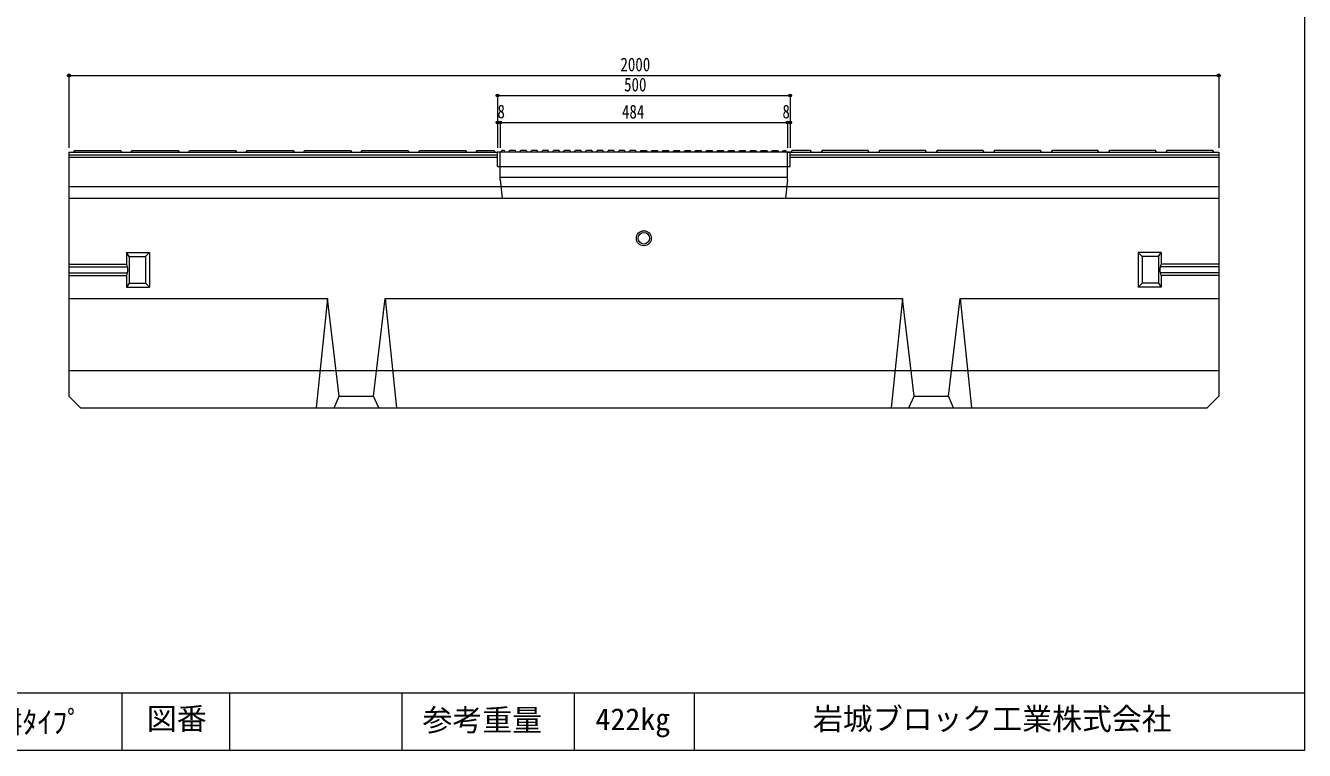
# Model space of a CAD drawing. Units: millimetres, scale not verified. Extents: x 248 to 3882, y 321 to 2845.
# Drawn here: x 1657 to 3882, y 321 to 1583 of the extents above; entities that cross this region are included whole.
import ezdxf
from ezdxf.enums import TextEntityAlignment as Align

# ---------------------------------------------------------------- set-up
doc = ezdxf.new("R2010")
doc.units = ezdxf.units.MM
doc.header["$LTSCALE"] = 10
doc.header["$PDMODE"] = 32
doc.header["$PDSIZE"] = 5
doc.layers.add('1', color=7, linetype='Continuous', lineweight=18)
doc.styles.add('ＭＳ ゴシック', font='')
doc.styles.get('ＭＳ ゴシック').set_extended_font_data('MS Gothic')

msp = doc.modelspace()

# ---------------------------------------------------------------- linework, layer by layer
at = {"layer": '1'}
for p, q in [((3881.7, 2845.06), (3881.7, 320.91)), ((1732.64, 1496.19), (3732.64, 1496.19)), ((1732.64, 1496.19), (1732.64, 1370.24)), ((3732.64, 1496.19), (3732.64, 1370.24)), ((2478.14, 1461.27), (2987.14, 1461.27)), ((2478.14, 1461.27), (2478.14, 1370.24)), ((2987.14, 1461.27), (2987.14, 1370.24)), ((2478.14, 1414.15), (2482.64, 1414.15)), ((2478.14, 1414.15), (2478.14, 1370.24)), ((2482.64, 1414.15), (2482.64, 1370.24)), ((2482.64, 1414.15), (2982.64, 1414.15)), ((2982.64, 1414.15), (2982.64, 1370.24)), ((2982.64, 1414.15), (2987.14, 1414.15)), ((2987.14, 1414.15), (2987.14, 1370.24)), ((1732.64, 1362.65), (1732.64, 937.65)), ((1732.64, 1362.65), (2478.14, 1362.65)), ((1732.64, 1357.65), (2478.14, 1357.65)), ((1741.14, 1362.65), (1742.64, 1365.65)), ((1742.64, 1365.65), (1822.64, 1365.65)), ((1822.64, 1365.65), (1824.14, 1362.65)), ((1841.14, 1362.65), (1842.64, 1365.65)), ((1842.64, 1365.65), (1922.64, 1365.65)), ((1922.64, 1365.65), (1924.14, 1362.65)), ((1941.14, 1362.65), (1942.64, 1365.65)), ((1942.64, 1365.65), (2022.64, 1365.65)), ((2022.64, 1365.65), (2024.14, 1362.65)), ((2041.14, 1362.65), (2042.64, 1365.65)), ((2042.64, 1365.65), (2122.64, 1365.65)), ((2122.64, 1365.65), (2124.14, 1362.65)), ((2141.14, 1362.65), (2142.64, 1365.65)), ((2142.64, 1365.65), (2222.64, 1365.65)), ((2222.64, 1365.65), (2224.14, 1362.65)), ((2241.14, 1362.65), (2242.64, 1365.65)), ((2242.64, 1365.65), (2322.64, 1365.65)), ((2322.64, 1365.65), (2324.14, 1362.65)), ((2341.14, 1362.65), (2342.64, 1365.65)), ((2342.64, 1365.65), (2422.64, 1365.65)), ((2422.64, 1365.65), (2424.14, 1362.65)), ((2441.14, 1362.65), (2442.64, 1365.65)), ((2442.64, 1365.65), (2472.12, 1365.65)), ((2472.12, 1365.65), (2473.42, 1362.65)), ((2478.14, 1337.65), (2478.14, 1362.65)), ((2987.14, 1362.65), (2478.14, 1362.65)), ((2482.64, 1314.15), (2482.64, 1362.65)), ((2485.7, 1365.65), (2484.15, 1362.65)), ((2489.92, 1365.65), (2485.7, 1365.65)), ((2491.42, 1362.65), (2489.92, 1365.65)), ((2497.96, 1362.65), (2499.46, 1365.65)), ((2508.96, 1365.65), (2499.46, 1365.65)), ((2510.46, 1362.65), (2508.96, 1365.65)), ((2516.99, 1362.65), (2518.49, 1365.65)), ((2527.99, 1365.65), (2518.49, 1365.65)), ((2529.49, 1362.65), (2527.99, 1365.65)), ((2536.03, 1362.65), (2537.53, 1365.65)), ((2547.03, 1365.65), (2537.53, 1365.65)), ((2548.53, 1362.65), (2547.03, 1365.65)), ((2555.07, 1362.65), (2556.57, 1365.65)), ((2566.07, 1365.65), (2556.57, 1365.65)), ((2567.57, 1362.65), (2566.07, 1365.65)), ((2574.1, 1362.65), (2575.6, 1365.65)), ((2585.1, 1365.65), (2575.6, 1365.65)), ((2586.6, 1362.65), (2585.1, 1365.65)), ((2593.14, 1362.65), (2594.64, 1365.65)), ((2604.14, 1365.65), (2594.64, 1365.65)), ((2605.64, 1362.65), (2604.14, 1365.65)), ((2612.17, 1362.65), (2613.67, 1365.65)), ((2623.17, 1365.65), (2613.67, 1365.65)), ((2624.67, 1362.65), (2623.17, 1365.65)), ((2631.21, 1362.65), (2632.71, 1365.65)), ((2642.21, 1365.65), (2632.71, 1365.65)), ((2643.71, 1362.65), (2642.21, 1365.65)), ((2650.24, 1362.65), (2651.74, 1365.65)), ((2661.24, 1365.65), (2651.74, 1365.65)), ((2662.74, 1362.65), (2661.24, 1365.65)), ((2669.28, 1362.65), (2670.78, 1365.65)), ((2680.28, 1365.65), (2670.78, 1365.65)), ((2681.78, 1362.65), (2680.28, 1365.65)), ((2688.31, 1362.65), (2689.81, 1365.65)), ((2699.31, 1365.65), (2689.81, 1365.65)), ((2700.81, 1362.65), (2699.31, 1365.65)), ((2707.35, 1362.65), (2708.85, 1365.65)), ((2718.35, 1365.65), (2708.85, 1365.65)), ((2719.85, 1362.65), (2718.35, 1365.65)), ((2726.39, 1362.65), (2727.89, 1365.65)), ((2727.89, 1365.65), (2737.39, 1365.65)), ((2738.89, 1362.65), (2737.39, 1365.65)), ((2745.42, 1362.65), (2746.92, 1365.65)), ((2746.92, 1365.65), (2756.42, 1365.65)), ((2757.92, 1362.65), (2756.42, 1365.65)), ((2764.46, 1362.65), (2765.96, 1365.65)), ((2765.96, 1365.65), (2775.46, 1365.65)), ((2776.96, 1362.65), (2775.46, 1365.65)), ((2783.49, 1362.65), (2784.99, 1365.65)), ((2784.99, 1365.65), (2794.49, 1365.65)), ((2795.99, 1362.65), (2794.49, 1365.65)), ((2802.53, 1362.65), (2804.03, 1365.65)), ((2804.03, 1365.65), (2813.53, 1365.65)), ((2815.03, 1362.65), (2813.53, 1365.65)), ((2821.56, 1362.65), (2823.06, 1365.65)), ((2823.06, 1365.65), (2832.56, 1365.65)), ((2834.06, 1362.65), (2832.56, 1365.65)), ((2840.6, 1362.65), (2842.1, 1365.65)), ((2842.1, 1365.65), (2851.6, 1365.65)), ((2853.1, 1362.65), (2851.6, 1365.65)), ((2859.63, 1362.65), (2861.13, 1365.65)), ((2861.13, 1365.65), (2870.63, 1365.65)), ((2872.13, 1362.65), (2870.63, 1365.65)), ((2878.67, 1362.65), (2880.17, 1365.65)), ((2880.17, 1365.65), (2889.67, 1365.65)), ((2891.17, 1362.65), (2889.67, 1365.65)), ((2897.71, 1362.65), (2899.21, 1365.65)), ((2899.21, 1365.65), (2908.71, 1365.65)), ((2910.21, 1362.65), (2908.71, 1365.65)), ((2916.74, 1362.65), (2918.24, 1365.65)), ((2918.24, 1365.65), (2927.74, 1365.65)), ((2929.24, 1362.65), (2927.74, 1365.65)), ((2935.78, 1362.65), (2937.28, 1365.65)), ((2937.28, 1365.65), (2946.78, 1365.65)), ((2948.28, 1362.65), (2946.78, 1365.65)), ((2954.81, 1362.65), (2956.31, 1365.65)), ((2956.31, 1365.65), (2965.81, 1365.65)), ((2967.31, 1362.65), (2965.81, 1365.65)), ((2973.85, 1362.65), (2975.35, 1365.65)), ((2975.35, 1365.65), (2979.36, 1365.65)), ((2979.36, 1365.65), (2980.39, 1362.65)), ((2982.64, 1350.65), (2982.64, 1362.65)), ((2982.64, 1362.65), (3732.64, 1362.65)), ((2987.14, 1337.65), (2987.14, 1362.65)), ((2987.14, 1357.65), (3732.64, 1357.65)), ((2990.16, 1365.65), (2989.18, 1362.65)), ((3022.64, 1365.65), (2990.16, 1365.65)), ((3024.14, 1362.65), (3022.64, 1365.65)), ((3042.64, 1365.65), (3041.14, 1362.65)), ((3122.64, 1365.65), (3042.64, 1365.65)), ((3124.14, 1362.65), (3122.64, 1365.65)), ((3142.64, 1365.65), (3141.14, 1362.65)), ((3222.64, 1365.65), (3142.64, 1365.65)), ((3224.14, 1362.65), (3222.64, 1365.65)), ((3242.64, 1365.65), (3241.14, 1362.65)), ((3322.64, 1365.65), (3242.64, 1365.65)), ((3324.14, 1362.65), (3322.64, 1365.65)), ((3342.64, 1365.65), (3341.14, 1362.65)), ((3422.64, 1365.65), (3342.64, 1365.65)), ((3424.14, 1362.65), (3422.64, 1365.65)), ((3442.64, 1365.65), (3441.14, 1362.65)), ((3522.64, 1365.65), (3442.64, 1365.65)), ((3524.14, 1362.65), (3522.64, 1365.65)), ((3542.64, 1365.65), (3541.14, 1362.65)), ((3622.64, 1365.65), (3542.64, 1365.65)), ((3624.14, 1362.65), (3622.64, 1365.65)), ((3642.64, 1365.65), (3641.14, 1362.65)), ((3722.64, 1365.65), (3642.64, 1365.65)), ((3724.14, 1362.65), (3722.64, 1365.65)), ((3732.64, 1362.65), (3732.64, 937.65)), ((1732.64, 1353.65), (2478.14, 1353.65)), ((2478.14, 1337.65), (2987.14, 1337.65)), ((2982.64, 1314.15), (2982.64, 1350.65)), ((2987.14, 1353.65), (3732.64, 1353.65)), ((2987.14, 1350.43), (2987.35, 1350.65)), ((2982.64, 1318.65), (2482.64, 1318.65)), ((2482.64, 1314.15), (2486.19, 1282.65)), ((2982.64, 1314.15), (2979.08, 1282.65)), ((1732.64, 1302.65), (3732.64, 1302.65)), ((1732.64, 1282.65), (3732.64, 1282.65)), ((1832.64, 1187.65), (1832.64, 1167.65)), ((1832.64, 1187.65), (1872.64, 1187.65)), ((1837.64, 1180.65), (1832.64, 1187.65)), ((1837.64, 1180.65), (1865.64, 1180.65)), ((1837.64, 1180.65), (1837.64, 1134.65)), ((1865.64, 1180.65), (1872.64, 1187.65)), ((1865.64, 1180.65), (1865.64, 1134.65)), ((1872.64, 1187.65), (1872.64, 1127.65)), ((3592.64, 1187.65), (3592.64, 1127.65)), ((3632.64, 1187.65), (3592.64, 1187.65)), ((3599.64, 1180.65), (3592.64, 1187.65)), ((3599.64, 1180.65), (3599.64, 1134.65)), ((3627.64, 1180.65), (3599.64, 1180.65)), ((3627.64, 1180.65), (3632.64, 1187.65)), ((3627.64, 1180.65), (3627.64, 1134.65)), ((3632.64, 1187.65), (3632.64, 1167.65)), ((1732.64, 1167.65), (1832.64, 1167.65)), ((1732.64, 1162.65), (1834.54, 1162.65)), ((3732.64, 1162.65), (3630.73, 1162.65)), ((3732.64, 1167.65), (3632.64, 1167.65)), ((1732.64, 1152.65), (1834.54, 1152.65)), ((1732.64, 1147.65), (1832.64, 1147.65)), ((1832.64, 1147.65), (1832.64, 1127.65)), ((1837.64, 1134.65), (1832.64, 1127.65)), ((1837.64, 1134.65), (1865.64, 1134.65)), ((1865.64, 1134.65), (1872.64, 1127.65)), ((3599.64, 1134.65), (3592.64, 1127.65)), ((3627.64, 1134.65), (3599.64, 1134.65)), ((3627.64, 1134.65), (3632.64, 1127.65)), ((3732.64, 1152.65), (3630.73, 1152.65)), ((3732.64, 1147.65), (3632.64, 1147.65)), ((3632.64, 1147.65), (3632.64, 1127.65)), ((1832.64, 1127.65), (1872.64, 1127.65)), ((3632.64, 1127.65), (3592.64, 1127.65)), ((1732.64, 1107.65), (2182.64, 1107.65)), ((2182.64, 1107.65), (2162.64, 917.65)), ((2202.64, 937.65), (2182.64, 1107.65)), ((2262.64, 937.65), (2282.64, 1107.65)), ((2282.64, 1107.65), (3182.64, 1107.65)), ((2282.64, 1107.65), (2302.64, 917.65)), ((3182.64, 1107.65), (3162.64, 917.65)), ((3202.64, 937.65), (3182.64, 1107.65)), ((3262.64, 937.65), (3282.64, 1107.65)), ((3282.64, 1107.65), (3302.64, 917.65)), ((3282.64, 1107.65), (3732.64, 1107.65)), ((1732.64, 982.65), (3732.64, 982.65)), ((1732.64, 937.65), (1752.64, 917.65)), ((2193.75, 917.65), (2202.64, 937.65)), ((2202.64, 937.65), (2262.64, 937.65)), ((2271.52, 917.65), (2262.64, 937.65)), ((3193.75, 917.65), (3202.64, 937.65)), ((3202.64, 937.65), (3262.64, 937.65)), ((3271.52, 917.65), (3262.64, 937.65)), ((3732.64, 937.65), (3712.64, 917.65)), ((1752.64, 917.65), (3712.64, 917.65)), ((3881.7, 420.91), (248.23, 420.91)), ((1824.41, 420.91), (1824.41, 320.91)), ((2011.7, 420.91), (2011.7, 320.91)), ((2311.7, 420.91), (2311.7, 320.91)), ((2611.7, 420.91), (2611.7, 320.91)), ((2820.32, 420.91), (2820.32, 320.91)), ((3881.7, 320.91), (248.23, 320.91))]:
    msp.add_line(p, q, dxfattribs=at)
for radius in [13, 10]:
    msp.add_circle((2732.64, 1212.65), radius, dxfattribs=at)
for centre, start, end in [((1813.89, 1157.65), 331.9275, 28.07248), ((3651.39, 1157.65), 151.9275, 208.07247)]:
    msp.add_arc(centre, 21.25, start, end, dxfattribs=at)
for p in [(1732.64, 1496.19), (3732.64, 1496.19), (2478.14, 1461.27), (2987.14, 1461.27), (2478.14, 1414.15), (2482.64, 1414.15), (2982.64, 1414.15), (2987.14, 1414.15)]:
    msp.add_point(p, dxfattribs=at)

# ---------------------------------------------------------------- texts
at = {"layer": '1', "style": 'ＭＳ ゴシック', "width": 0.8}
for s, p in [('2000', (2691.93, 1496.18)), ('500', (2698.29, 1461.22)), ('8', (2478.07, 1414.36)), ('484', (2694.66, 1414.01)), ('8', (2973.74, 1414.23))]:
    msp.add_text(s, height=23.83, dxfattribs=at).set_placement(p, align=Align.BOTTOM_LEFT)
at = {"layer": '1', "style": 'ＭＳ ゴシック'}
for s, p in [('岩城ブロック工業株式会社', (3026.79, 345.34)), ('街路集水桝ﾀｲﾌﾟ', (1391.72, 339.73)), ('図番', (1868.17, 345.85)), ('参考重量', (2347.67, 343.33)), ('422㎏', (2648.67, 344.8))]:
    msp.add_text(s, height=38.12, dxfattribs=at).set_placement(p, align=Align.BOTTOM_LEFT)

doc.saveas('drawing.dxf')
